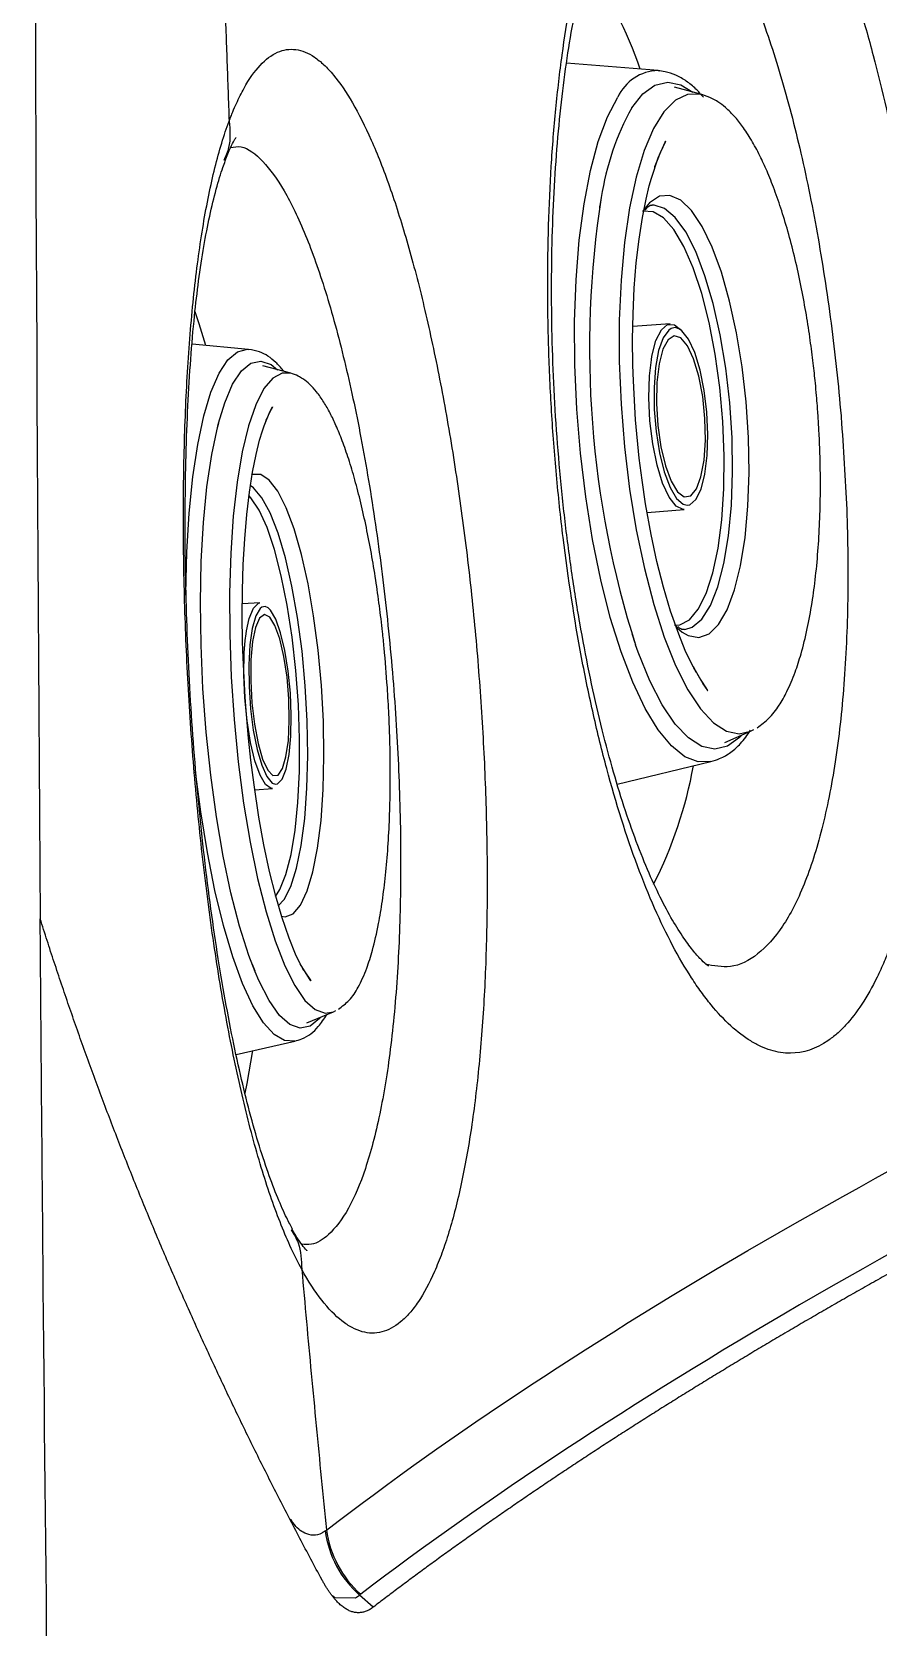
# Model space of a CAD drawing. Extents: x 527 to 611, y 788 to 934.
# Drawn here: x 532.379 to 534.47, y 839.671 to 843.614 of the extents above; entities that cross this region are included whole.
import ezdxf

# ---------------------------------------------------------------- set-up
doc = ezdxf.new("R2010")
doc.units = 0
doc.header["$MEASUREMENT"] = 0
doc.layers.add('1', color=4, linetype='Continuous')
doc.layers.add('GEOMETRY', color=4, linetype='Continuous', lineweight=25)

# ---------------------------------------------------------------- blocks, each defined once
blk = doc.blocks.new('2026_FLASH')
at = {"layer": 'GEOMETRY'}
for p, q in [((6.8466, 40.2043), (6.6205, 40.2231)), ((6.8466, 40.2043), (6.85, 40.2039)), ((6.9548, 40.1451), (6.8875, 40.1632)), ((6.7064, 39.891), (6.7035, 39.875)), ((6.821, 39.8727), (6.8083, 39.856)), ((6.8332, 39.8722), (6.8311, 39.8721)), ((6.8762, 39.5784), (6.7844, 39.5723)), ((5.8346, 39.5153), (5.6951, 39.5279)), ((5.939, 39.4562), (5.8703, 39.4749)), ((6.8301, 39.4898), (6.8316, 39.4982)), ((5.7603, 39.3328), (5.7579, 39.3234)), ((6.8196, 39.1118), (6.9113, 39.1196)), ((5.8628, 38.8892), (5.8194, 38.8866)), ((7.0114, 38.5434), (7.0752, 38.5715)), ((7.0752, 38.5715), (7.0833, 38.5758)), ((6.7458, 38.441), (6.9772, 38.4966)), ((5.8501, 38.4267), (5.8935, 38.43)), ((5.9789, 37.8504), (6.0444, 37.8781)), ((6.0444, 37.8781), (6.0506, 37.8813)), ((5.804, 37.7728), (5.9488, 37.8057)), ((6.1426, 36.4063), (6.1089, 36.4362))]:
    blk.add_line(p, q, dxfattribs=at)
at = {"layer": 'GEOMETRY', "flags": 128}
for points in [[(6.9548, 40.1451), (6.9505, 40.1461), (6.9193, 40.1457), (6.8893, 40.1312), (6.8611, 40.1029), (6.8353, 40.0612), (6.8122, 40.007), (6.7924, 39.9412), (6.776, 39.8649), (6.7635, 39.7796), (6.7551, 39.6867), (6.7508, 39.5879), (6.7509, 39.485), (6.7552, 39.3798), (6.7638, 39.2742), (6.7764, 39.1701), (6.7928, 39.0692), (6.8128, 38.9735), (6.8359, 38.8847), (6.8618, 38.8042), (6.89, 38.7336), (6.92, 38.6741), (6.9513, 38.6268), (6.9833, 38.5926), (7.0154, 38.5719), (7.0471, 38.5653), (7.0752, 38.5715)], [(6.7815, 40.1125), (6.8092, 40.1474), (6.839, 40.1687), (6.8704, 40.176), (6.9027, 40.1692), (6.9322, 40.1512)], [(6.9772, 38.4966), (6.9461, 38.4957), (6.913, 38.5086), (6.8796, 38.5353), (6.8467, 38.5753), (6.8146, 38.6281), (6.7839, 38.6927), (6.7551, 38.768), (6.7286, 38.853), (6.705, 38.9461), (6.6846, 39.0458), (6.6678, 39.1505), (6.6547, 39.2584), (6.6457, 39.3679), (6.6408, 39.4771), (6.6402, 39.5841), (6.6439, 39.6873), (6.6518, 39.785), (6.6637, 39.8755), (6.6796, 39.9574), (6.699, 40.0293), (6.7218, 40.09), (6.7474, 40.1386)], [(6.7912, 39.3412), (6.7856, 39.4377), (6.7844, 39.4767), (6.7838, 39.54), (6.7849, 39.603), (6.7879, 39.667), (6.7928, 39.7292), (6.7996, 39.7878), (6.8079, 39.8411), (6.817, 39.8869), (6.8248, 39.9194), (6.8301, 39.9385), (6.8469, 39.9886), (6.8608, 40.0205), (6.8644, 40.0277), (6.8655, 40.0298), (6.8656, 40.0299), (6.8656, 40.0299), (6.8656, 40.0299), (6.8656, 40.0299), (6.8656, 40.0299), (6.8656, 40.0299), (6.8656, 40.0299), (6.8656, 40.0299), (6.8656, 40.0299), (6.8656, 40.0299), (6.8655, 40.0299), (6.8652, 40.0293), (6.852, 40.0012), (6.8405, 39.9715), (6.839, 39.9672), (6.8385, 39.9658), (6.8385, 39.9657), (6.8385, 39.9656), (6.8385, 39.9656), (6.8385, 39.9656), (6.8385, 39.9656), (6.8385, 39.9656), (6.8385, 39.9656), (6.8385, 39.9656), (6.8385, 39.9656), (6.8385, 39.9658), (6.839, 39.9671), (6.8425, 39.977), (6.844, 39.9811), (6.8441, 39.9812), (6.8441, 39.9812)], [(7.07, 39.2973), (7.0643, 39.3853), (7.0544, 39.4724), (7.0407, 39.5563), (7.0235, 39.6349), (7.0032, 39.7061), (6.9803, 39.7681), (6.9556, 39.8193), (6.9295, 39.8583), (6.9028, 39.8841), (6.8761, 39.8961), (6.8502, 39.8939), (6.8257, 39.8777), (6.821, 39.8727)], [(7.0294, 39.2968), (7.0237, 39.3835), (7.0139, 39.4692), (7.0001, 39.5516), (6.9828, 39.6284), (6.9625, 39.6975), (6.9397, 39.7571), (6.9151, 39.8055), (6.8892, 39.8414), (6.8628, 39.8639), (6.8367, 39.8722), (6.8332, 39.8722)], [(6.8875, 38.8338), (6.9, 38.8348), (6.9239, 38.8472), (6.9459, 38.8732), (6.9654, 38.9121), (6.9819, 38.9629), (6.9949, 39.0241), (7.0041, 39.0941), (7.0092, 39.1709), (7.0101, 39.2526), (7.0068, 39.3367), (6.9993, 39.4212), (6.9878, 39.5036), (6.9727, 39.5816), (6.9544, 39.6533), (6.9333, 39.7166), (6.9101, 39.7698), (6.8854, 39.8114), (6.8599, 39.8403), (6.8342, 39.8557), (6.8092, 39.8573)], [(5.729, 39.5248), (5.7123, 39.5785), (5.7024, 39.6079)], [(6.8316, 39.4982), (6.8415, 39.5369), (6.8547, 39.5637), (6.8703, 39.5771), (6.8874, 39.5762), (6.9026, 39.5637)], [(6.8788, 39.5671), (6.873, 39.5632), (6.8591, 39.5438), (6.848, 39.5122), (6.8404, 39.4704), (6.8366, 39.421), (6.8371, 39.3671), (6.8417, 39.3122), (6.8501, 39.2596), (6.8619, 39.2126), (6.8763, 39.1743), (6.8923, 39.147), (6.909, 39.1325), (6.9182, 39.1302)], [(6.8491, 39.4794), (6.8436, 39.4337), (6.8426, 39.3818), (6.8459, 39.3275), (6.8536, 39.2748), (6.8649, 39.2277), (6.879, 39.1897), (6.8949, 39.1635), (6.9115, 39.1511), (6.9273, 39.1535), (6.9414, 39.1704), (6.9527, 39.2007), (6.9603, 39.2419), (6.9636, 39.2912), (6.9624, 39.3448), (6.9569, 39.3988), (6.9473, 39.4492), (6.9345, 39.4921), (6.9193, 39.5245), (6.9029, 39.544), (6.8866, 39.549), (6.8714, 39.5393), (6.8586, 39.5155), (6.8491, 39.4794)], [(6.9005, 39.5652), (6.8888, 39.5692), (6.8788, 39.5671)], [(6.9624, 39.2071), (6.9681, 39.253), (6.9698, 39.3051), (6.9672, 39.3599), (6.9607, 39.4141), (6.9505, 39.4643), (6.9373, 39.5073), (6.922, 39.5403), (6.9055, 39.5614), (6.9005, 39.5652)], [(5.7618, 39.4562), (5.7838, 39.4897), (5.8075, 39.5095), (5.8324, 39.5155), (5.8346, 39.5153)], [(5.7953, 39.4295), (5.817, 39.4624), (5.8403, 39.4815), (5.8649, 39.4866), (5.8903, 39.4776), (5.9061, 39.4652)], [(6.9113, 39.1196), (6.9085, 39.1196), (6.8911, 39.1277), (6.8738, 39.1498), (6.8578, 39.1843), (6.844, 39.2293), (6.8334, 39.2817), (6.8265, 39.3384), (6.8239, 39.3957), (6.8256, 39.4501), (6.8301, 39.4898)], [(5.6796, 38.9076), (5.6796, 38.9117), (5.6821, 39.0141), (5.688, 39.1108), (5.697, 39.2001), (5.7092, 39.2805), (5.7242, 39.3507), (5.7418, 39.4096), (5.7618, 39.4562)], [(5.7603, 39.3328), (5.7757, 39.3836), (5.7953, 39.4295)], [(5.939, 39.4562), (5.918, 39.4569), (5.8945, 39.4445), (5.8725, 39.4183), (5.8524, 39.3786), (5.8344, 39.3263), (5.8191, 39.2621), (5.8065, 39.1873), (5.797, 39.1033), (5.7907, 39.0114), (5.7877, 38.9133), (5.7882, 38.8109), (5.792, 38.7059), (5.7991, 38.6001), (5.8093, 38.4956), (5.8226, 38.3941), (5.8386, 38.2974), (5.8571, 38.2073), (5.8778, 38.1254), (5.9002, 38.0532), (5.924, 37.9919), (5.9488, 37.9426), (5.974, 37.9063), (5.9993, 37.8835), (6.0242, 37.8747), (6.0444, 37.8781)], [(5.8263, 38.6561), (5.8213, 38.7529), (5.8201, 38.7923), (5.8192, 38.8559), (5.8196, 38.9193), (5.8216, 38.9839), (5.8251, 39.047), (5.8303, 39.1069), (5.8368, 39.1623), (5.8446, 39.2121), (5.8531, 39.2553), (5.8619, 39.2906), (5.869, 39.3142), (5.873, 39.3261), (5.8874, 39.3606), (5.8924, 39.3703), (5.8937, 39.3725), (5.8941, 39.3731), (5.8941, 39.3732), (5.8941, 39.3732), (5.8941, 39.3732), (5.8941, 39.3732), (5.8941, 39.3732), (5.8941, 39.3732), (5.8941, 39.3732), (5.8941, 39.3732), (5.8941, 39.3732), (5.8941, 39.3732), (5.8941, 39.3732), (5.8941, 39.3731), (5.8939, 39.3728), (5.8866, 39.359), (5.8775, 39.3384), (5.8771, 39.3375), (5.877, 39.3372), (5.877, 39.3371), (5.877, 39.337), (5.877, 39.337), (5.877, 39.337), (5.8769, 39.337), (5.8769, 39.337), (5.8769, 39.337), (5.8769, 39.337), (5.877, 39.3371), (5.8771, 39.3374), (5.8783, 39.3404), (5.8801, 39.3446), (5.8801, 39.3446)], [(5.8509, 37.9767), (5.8357, 38.0168), (5.8126, 38.0894), (5.7913, 38.1718), (5.7721, 38.2625), (5.7553, 38.3601), (5.7412, 38.4629), (5.7301, 38.5691), (5.7221, 38.6769), (5.7174, 38.7844), (5.716, 38.8898), (5.718, 38.9913), (5.7234, 39.0872), (5.732, 39.1758), (5.7437, 39.2556), (5.7584, 39.3253), (5.7603, 39.3328)], [(6.9329, 38.7312), (6.9329, 38.7312), (6.9329, 38.7312), (6.9329, 38.7312), (6.9329, 38.7312), (6.9329, 38.7312), (6.9329, 38.7312), (6.9329, 38.7312), (6.9329, 38.7311), (6.933, 38.731), (6.9332, 38.7306), (6.9346, 38.728), (6.9519, 38.6977), (6.9644, 38.6788), (6.9689, 38.6725), (6.9695, 38.6718), (6.9695, 38.6718), (6.9695, 38.6718), (6.9695, 38.6718), (6.9695, 38.6718), (6.9695, 38.6718), (6.9695, 38.6718), (6.9695, 38.6718), (6.9695, 38.6718), (6.9695, 38.6718), (6.9695, 38.6718), (6.9694, 38.6718), (6.9692, 38.6722), (6.9578, 38.6886), (6.9298, 38.7375), (6.9139, 38.7713), (6.8976, 38.8112), (6.8775, 38.8684), (6.86, 38.9273), (6.8437, 38.991), (6.8293, 39.0581), (6.8157, 39.1338), (6.807, 39.1917), (6.8002, 39.2463), (6.7912, 39.3412)], [(6.9063, 38.8166), (6.921, 38.808), (6.9473, 38.803), (6.9726, 38.8123), (6.9961, 38.8354), (7.0173, 38.8719), (7.0355, 38.9208), (7.0504, 38.9807), (7.0616, 39.0503), (7.0686, 39.1276), (7.0715, 39.2106), (7.07, 39.2973)], [(6.9124, 38.8226), (6.931, 38.8284), (6.9545, 38.8485), (6.9758, 38.8823), (6.9942, 38.9287), (7.0093, 38.9865), (7.0206, 39.0542), (7.0278, 39.1299), (7.0308, 39.2115), (7.0294, 39.2968)], [(6.0195, 38.5965), (6.0147, 38.6845), (6.0066, 38.7719), (5.9955, 38.8564), (5.9817, 38.9359), (5.9655, 39.0082), (5.9473, 39.0714), (5.9277, 39.1241), (5.907, 39.1647), (5.886, 39.1923), (5.865, 39.2061), (5.8446, 39.2057), (5.8419, 39.2046)], [(6.9182, 39.1302), (6.9254, 39.1315), (6.9403, 39.1444), (6.9529, 39.1701), (6.9624, 39.2071)], [(5.9014, 38.1634), (5.9117, 38.1799), (5.9269, 38.2173), (5.9397, 38.2666), (5.9497, 38.3266), (5.9567, 38.3957), (5.9604, 38.4718), (5.9608, 38.553), (5.9578, 38.6371), (5.9516, 38.7216), (5.9423, 38.8044), (5.9302, 38.8832), (5.9155, 38.9558), (5.8988, 39.0203), (5.8804, 39.0748), (5.8608, 39.118), (5.8406, 39.1486), (5.8351, 39.1545)], [(5.9797, 38.5968), (5.9749, 38.6834), (5.9668, 38.7695), (5.9557, 38.8524), (5.9419, 38.9301), (5.9257, 39.0003), (5.9075, 39.0612), (5.888, 39.1111), (5.8675, 39.1487), (5.8468, 39.1728), (5.8386, 39.1785)], [(5.8299, 38.8199), (5.8364, 38.8502), (5.8467, 38.876), (5.8589, 38.8883), (5.8628, 38.8892)], [(5.8677, 38.8782), (5.8633, 38.8748), (5.8525, 38.8565), (5.8438, 38.8258), (5.838, 38.7847), (5.8352, 38.7358), (5.8358, 38.6821), (5.8396, 38.6271), (5.8464, 38.5741), (5.8558, 38.5266), (5.8673, 38.4874), (5.88, 38.4592), (5.8932, 38.4435), (5.9013, 38.4406)], [(5.8831, 38.8763), (5.8757, 38.8797), (5.8677, 38.8782)], [(5.8448, 38.793), (5.8407, 38.7479), (5.84, 38.6963), (5.8429, 38.642), (5.8491, 38.5891), (5.8581, 38.5414), (5.8694, 38.5025), (5.882, 38.4754), (5.895, 38.4619), (5.9075, 38.4632), (5.9185, 38.479), (5.9272, 38.5083), (5.933, 38.5489), (5.9354, 38.5977), (5.9343, 38.6512), (5.9298, 38.7053), (5.9221, 38.7561), (5.9118, 38.7998), (5.8998, 38.8331), (5.8869, 38.8536), (5.874, 38.8597), (5.8621, 38.8511), (5.8522, 38.8283), (5.8448, 38.793)], [(5.9348, 38.5141), (5.9391, 38.5594), (5.9403, 38.6111), (5.9381, 38.6659), (5.9327, 38.7203), (5.9245, 38.7709), (5.914, 38.8146), (5.9018, 38.8486), (5.8888, 38.8708), (5.8831, 38.8763)], [(5.8267, 38.7961), (5.8288, 38.8124), (5.8299, 38.8199)], [(6.8893, 38.8319), (6.8942, 38.8269), (6.9063, 38.8166)], [(5.8935, 38.43), (5.8906, 38.4301), (5.8769, 38.4395), (5.8632, 38.4626), (5.8505, 38.4981), (5.8395, 38.5438), (5.831, 38.5968), (5.8254, 38.6537), (5.8231, 38.7109), (5.8242, 38.765), (5.8267, 38.7961)], [(7.0537, 38.5621), (7.0479, 38.556), (7.0181, 38.5347), (6.9867, 38.5274), (6.9544, 38.5341), (6.9216, 38.5549), (6.889, 38.5893), (6.857, 38.6368), (6.8263, 38.6964), (6.7973, 38.7673), (6.791, 38.7849)], [(5.9712, 37.9809), (5.9712, 37.9809), (5.9712, 37.981), (5.971, 37.9813), (5.9691, 37.9845), (5.9671, 37.988), (5.9671, 37.988), (5.9671, 37.988), (5.9671, 37.988), (5.9671, 37.988), (5.9671, 37.988), (5.9671, 37.988), (5.9671, 37.988), (5.9671, 37.9879), (5.9672, 37.9879), (5.9673, 37.9877), (5.9678, 37.9868), (5.9724, 37.9789), (5.9876, 37.9561), (5.9889, 37.9545), (5.9889, 37.9545), (5.9889, 37.9544), (5.9889, 37.9544), (5.9889, 37.9544), (5.9889, 37.9544), (5.9889, 37.9544), (5.9889, 37.9544), (5.9889, 37.9544), (5.9889, 37.9544), (5.9889, 37.9544), (5.9889, 37.9544), (5.9889, 37.9545), (5.9888, 37.9546), (5.9854, 37.9591), (5.9626, 37.9966), (5.951, 38.0206), (5.9347, 38.0603), (5.9168, 38.1125), (5.9018, 38.164), (5.8868, 38.2244), (5.8727, 38.2904), (5.8602, 38.3595), (5.8482, 38.4389), (5.8406, 38.4998), (5.8348, 38.5541), (5.8287, 38.6229), (5.8263, 38.6561)], [(5.9077, 38.1397), (5.9225, 38.1557), (5.9391, 38.1878), (5.9534, 38.2328), (5.965, 38.2893), (5.9737, 38.3559), (5.9791, 38.4307), (5.9811, 38.5117), (5.9797, 38.5968)], [(5.9162, 38.1142), (5.9249, 38.113), (5.9447, 38.1205), (5.9631, 38.1419), (5.9796, 38.1767), (5.9938, 38.2241), (6.0053, 38.2827), (6.0138, 38.3512), (6.019, 38.4276), (6.021, 38.5101), (6.0195, 38.5965)], [(5.9013, 38.4406), (5.906, 38.4415), (5.9177, 38.4532), (5.9275, 38.4779), (5.9348, 38.5141)], [(5.9488, 37.8057), (5.9239, 37.8069), (5.8978, 37.822), (5.8715, 37.8509), (5.8455, 37.893), (5.8201, 37.9478), (5.7957, 38.0142), (5.7728, 38.0913), (5.7517, 38.1777), (5.7329, 38.272), (5.7165, 38.3726), (5.7036, 38.4712)], [(6.0131, 37.8649), (6.0103, 37.8615), (5.987, 37.8424), (5.9624, 37.8373), (5.9369, 37.8463), (5.9111, 37.8692), (5.8853, 37.9058), (5.8601, 37.9552), (5.8509, 37.9767)], [(5.826, 37.6768), (5.8311, 37.701), (5.8454, 37.7822)], [(6.0418, 36.4352), (6.0475, 36.4301), (6.0987, 36.4297), (6.1089, 36.4362), (6.1089, 36.4362), (6.1089, 36.4362)]]:
    blk.add_lwpolyline(points, dxfattribs=at)
at = {"layer": 'GEOMETRY'}
for centre, radius, start, end in [((5.8036, 39.8683), 1.0549, 18.7794, 34.8767), ((6.8477, 40.0949), 0.1094, 90.6035, 156.4369), ((7.3688, 39.7898), 0.6701, 151.2152, 171.3071), ((9.0894, 39.517), 2.4122, 171.0783, 197.6687), ((5.8924, 38.6732), 1.0583, 333.0361, 349.8235), ((6.2797, 36.6296), 0.258, 187.7678, 228.5377)]:
    blk.add_arc(centre, radius, start, end, dxfattribs=at)
blk.add_open_spline([(5.3199, 46.3119), (5.2993, 43.5774), (5.2993, 40.8426), (5.3199, 38.1081)], degree=3, dxfattribs=at)
for points, knots in [([(5.7867, 44.3405), (5.7849, 44.2915), (5.7812, 44.1936), (5.7762, 44.0467), (5.7716, 43.8997), (5.7674, 43.7528), (5.7636, 43.6059), (5.7601, 43.4589), (5.757, 43.312), (5.7543, 43.1651), (5.752, 43.0181), (5.7501, 42.8712), (5.7486, 42.7243), (5.7474, 42.5773), (5.7467, 42.4304), (5.7463, 42.2835), (5.7463, 42.1365), (5.7467, 41.9896), (5.7474, 41.8426), (5.7486, 41.6957), (5.7501, 41.5488), (5.752, 41.4018), (5.7543, 41.2549), (5.757, 41.108), (5.7601, 40.961), (5.7636, 40.8141), (5.7674, 40.6672), (5.7716, 40.5202), (5.7762, 40.3733), (5.7812, 40.2264), (5.7849, 40.1284), (5.7867, 40.0795)], [0, 0, 0, 0, 0.034496, 0.068989, 0.10348, 0.137968, 0.172454, 0.206938, 0.241421, 0.275901, 0.310381, 0.344859, 0.379336, 0.413812, 0.448288, 0.482764, 0.517239, 0.551715, 0.586191, 0.620667, 0.655144, 0.689622, 0.724101, 0.758582, 0.793064, 0.827548, 0.862033, 0.896521, 0.931011, 0.965504, 1, 1, 1, 1]), ([(7.5227, 39.3619), (7.5142, 39.4666), (7.503, 39.5696), (7.4824, 39.7215), (7.4748, 39.7717), (7.4585, 39.8712), (7.4496, 39.9207), (7.4216, 40.0648), (7.4009, 40.1559), (7.3725, 40.2636), (7.3667, 40.2848), (7.3548, 40.3267), (7.3487, 40.3473), (7.3301, 40.408), (7.3174, 40.4465), (7.2783, 40.5563), (7.251, 40.622), (7.2151, 40.6945), (7.2078, 40.7085), (7.1932, 40.7354), (7.1858, 40.7483), (7.1637, 40.785), (7.1488, 40.8072), (7.1189, 40.8468), (7.1038, 40.8643), (7.0809, 40.887), (7.0733, 40.8939), (7.0579, 40.9067), (7.0502, 40.9124), (7.0117, 40.938), (6.9814, 40.9481), (6.9365, 40.9483), (6.9217, 40.9458), (6.8996, 40.9382), (6.8923, 40.935), (6.8778, 40.9273), (6.8706, 40.9229), (6.8353, 40.8976), (6.8084, 40.8676), (6.7765, 40.8179), (6.7702, 40.8074), (6.7577, 40.785), (6.7516, 40.7732), (6.7338, 40.7363), (6.7224, 40.7096), (6.6899, 40.6233), (6.6704, 40.5577), (6.6445, 40.4465), (6.6365, 40.4077), (6.622, 40.3275), (6.6154, 40.286), (6.6037, 40.1999), (6.5985, 40.1555), (6.5895, 40.0636), (6.5857, 40.0159), (6.5767, 39.8717), (6.5738, 39.7731), (6.574, 39.6213), (6.5748, 39.5702), (6.5772, 39.4924), (6.5782, 39.4663), (6.5806, 39.4139), (6.582, 39.3878), (6.5868, 39.3094), (6.5908, 39.2572), (6.5979, 39.179), (6.6005, 39.153), (6.6059, 39.1015), (6.6089, 39.0759), (6.6244, 38.9488), (6.6396, 38.8499), (6.6667, 38.7057), (6.6766, 38.6582), (6.6973, 38.5664), (6.7083, 38.522), (6.7428, 38.3931), (6.7681, 38.313), (6.8233, 38.1649), (6.8523, 38.0994), (6.8978, 38.0134), (6.9133, 37.9868), (6.9371, 37.95), (6.9451, 37.9382), (6.9613, 37.9159), (6.9694, 37.9054), (7.0099, 37.8558), (7.0427, 37.826), (7.0838, 37.8008), (7.092, 37.7964), (7.1085, 37.7888), (7.1168, 37.7856), (7.1414, 37.778), (7.1576, 37.7756), (7.2055, 37.7758), (7.2365, 37.786), (7.2738, 37.8116), (7.2813, 37.8174), (7.2958, 37.8301), (7.303, 37.8371), (7.324, 37.8598), (7.351, 37.8948), (7.376, 37.9391), (7.3939, 37.9758), (7.3998, 37.9887), (7.4112, 38.0156), (7.4168, 38.0296), (7.4437, 38.1022), (7.4624, 38.1678), (7.4862, 38.2776), (7.4934, 38.3161), (7.5032, 38.3767), (7.5063, 38.3973), (7.512, 38.4392), (7.5147, 38.4604), (7.527, 38.5681), (7.5338, 38.6591), (7.5383, 38.7791), (7.5391, 38.8034), (7.5401, 38.8526), (7.5405, 38.8775), (7.5409, 38.9521), (7.5404, 39.0023), (7.5366, 39.1543), (7.5311, 39.2572), (7.5227, 39.3619)], [0, 0, 0, 0, 0.03125, 0.03125, 0.046875, 0.046875, 0.0625, 0.0625, 0.09375, 0.09375, 0.101563, 0.101563, 0.109375, 0.109375, 0.125, 0.125, 0.15625, 0.15625, 0.164063, 0.164063, 0.171875, 0.171875, 0.1875, 0.1875, 0.203125, 0.203125, 0.210938, 0.210938, 0.21875, 0.21875, 0.25, 0.25, 0.265625, 0.265625, 0.273438, 0.273438, 0.28125, 0.28125, 0.3125, 0.3125, 0.320313, 0.320313, 0.328125, 0.328125, 0.34375, 0.34375, 0.375, 0.375, 0.390625, 0.390625, 0.40625, 0.40625, 0.421875, 0.421875, 0.4375, 0.4375, 0.46875, 0.46875, 0.484375, 0.484375, 0.492188, 0.492188, 0.5, 0.5, 0.515625, 0.515625, 0.523438, 0.523438, 0.53125, 0.53125, 0.5625, 0.5625, 0.578125, 0.578125, 0.59375, 0.59375, 0.625, 0.625, 0.65625, 0.65625, 0.671875, 0.671875, 0.679688, 0.679688, 0.6875, 0.6875, 0.71875, 0.71875, 0.726563, 0.726563, 0.734375, 0.734375, 0.75, 0.75, 0.78125, 0.78125, 0.789063, 0.789063, 0.796875, 0.796875, 0.8125, 0.828125, 0.828125, 0.835938, 0.835938, 0.84375, 0.84375, 0.875, 0.875, 0.890625, 0.890625, 0.898438, 0.898438, 0.90625, 0.90625, 0.9375, 0.9375, 0.945313, 0.945313, 0.953125, 0.953125, 0.96875, 0.96875, 1, 1, 1, 1]), ([(6.972, 37.9906), (6.9711, 37.9911), (6.9693, 37.9922), (6.9551, 38.0042), (6.9352, 38.026), (6.9104, 38.059), (6.8821, 38.1037), (6.8517, 38.1604), (6.8202, 38.2288), (6.7888, 38.3079), (6.7582, 38.397), (6.729, 38.4951), (6.7014, 38.6022), (6.6758, 38.7173), (6.6527, 38.8392), (6.6325, 38.9666), (6.6154, 39.0978), (6.6019, 39.2314), (6.5919, 39.3655), (6.5857, 39.4991), (6.583, 39.6312), (6.5839, 39.7614), (6.5883, 39.8884), (6.5962, 40.0108), (6.6074, 40.1272), (6.6215, 40.2359), (6.6384, 40.3357), (6.6573, 40.4247), (6.6778, 40.5022), (6.6991, 40.5681), (6.7206, 40.6221), (6.7409, 40.6633), (6.7579, 40.691), (6.7702, 40.706), (6.7714, 40.707), (6.772, 40.7075)], [0, 0, 0, 0, 0.024818, 0.050447, 0.076638, 0.10385, 0.13216, 0.161447, 0.191503, 0.222103, 0.252703, 0.283734, 0.315394, 0.347568, 0.38013, 0.412951, 0.445906, 0.478858, 0.511712, 0.544272, 0.576789, 0.609469, 0.642246, 0.675002, 0.707619, 0.739979, 0.771961, 0.803446, 0.833757, 0.863852, 0.893506, 0.922456, 0.950446, 0.97732, 1, 1, 1, 1]), ([(6.7598, 40.6993), (6.7614, 40.7006), (6.7837, 40.7175), (6.83, 40.7138), (6.8967, 40.6861), (6.9636, 40.6158), (7.0287, 40.5115), (7.0903, 40.3735), (7.1472, 40.207), (7.1978, 40.0157), (7.2411, 39.8054), (7.2756, 39.5816), (7.2923, 39.4265), (7.2989, 39.3485), (7.299, 39.3474)], [0, 0, 0, 0, 0.007956, 0.106542, 0.205129, 0.303814, 0.402502, 0.501469, 0.600438, 0.69972, 0.799003, 0.898789, 0.998573, 1, 1, 1, 1]), ([(5.7867, 40.0794), (5.7874, 40.0814), (5.7881, 40.0833), (5.7896, 40.0872), (5.7919, 40.0929), (5.7971, 40.1059), (5.8016, 40.1164), (5.8108, 40.1367), (5.8171, 40.1492), (5.8363, 40.1836), (5.8496, 40.2025), (5.8771, 40.2322), (5.8914, 40.2431), (5.921, 40.2562), (5.9361, 40.2584), (5.9665, 40.2544), (5.9819, 40.2481), (6.0052, 40.2324), (6.0131, 40.2261), (6.0289, 40.2112), (6.0368, 40.2027), (6.0605, 40.1743), (6.0761, 40.1514), (6.1072, 40.0978), (6.1226, 40.0672), (6.1455, 40.0153), (6.1532, 39.9969), (6.1682, 39.9586), (6.1757, 39.9386), (6.1976, 39.8763), (6.2118, 39.8317), (6.2325, 39.7601), (6.2393, 39.7355), (6.2527, 39.6846), (6.2593, 39.6584), (6.2787, 39.5774), (6.291, 39.5214), (6.3141, 39.4054), (6.325, 39.3454), (6.3404, 39.2525), (6.3453, 39.221), (6.3548, 39.157), (6.3594, 39.1246), (6.3724, 39.0271), (6.3802, 38.9615), (6.394, 38.829), (6.4, 38.7622), (6.4076, 38.6609), (6.4099, 38.6269), (6.414, 38.5594), (6.4158, 38.5259), (6.4204, 38.4258), (6.4225, 38.3599), (6.424, 38.2623), (6.4243, 38.23), (6.4243, 38.1657), (6.424, 38.1337), (6.4224, 38.0387), (6.4202, 37.9776), (6.4138, 37.8597), (6.4096, 37.8029), (6.4016, 37.7208), (6.3987, 37.694), (6.3923, 37.6415), (6.3889, 37.6159), (6.3778, 37.5418), (6.3695, 37.4957), (6.3511, 37.4099), (6.3409, 37.3702), (6.3243, 37.3156), (6.3185, 37.2981), (6.3065, 37.2655), (6.3004, 37.2501), (6.2815, 37.2071), (6.2682, 37.1824), (6.2473, 37.1513), (6.2402, 37.1419), (6.2256, 37.1252), (6.2181, 37.1178), (6.1953, 37.0989), (6.1797, 37.0906), (6.1481, 37.0826), (6.1319, 37.0828), (6.1073, 37.0896), (6.099, 37.0929), (6.0822, 37.1018), (6.0739, 37.1073), (6.0488, 37.1269), (6.0322, 37.144), (5.9991, 37.1865), (5.9826, 37.2118), (5.9662, 37.2413)], [0, 0, 0, 0, 0.001953, 0.001953, 0.003906, 0.007812, 0.015625, 0.015625, 0.03125, 0.03125, 0.0625, 0.0625, 0.09375, 0.09375, 0.125, 0.125, 0.15625, 0.15625, 0.171875, 0.171875, 0.1875, 0.1875, 0.21875, 0.21875, 0.25, 0.25, 0.265625, 0.265625, 0.28125, 0.28125, 0.3125, 0.3125, 0.328125, 0.328125, 0.34375, 0.34375, 0.375, 0.375, 0.40625, 0.40625, 0.421875, 0.421875, 0.4375, 0.4375, 0.46875, 0.46875, 0.5, 0.5, 0.515625, 0.515625, 0.53125, 0.53125, 0.5625, 0.5625, 0.578125, 0.578125, 0.59375, 0.59375, 0.625, 0.625, 0.65625, 0.65625, 0.671875, 0.671875, 0.6875, 0.6875, 0.71875, 0.71875, 0.75, 0.75, 0.765625, 0.765625, 0.78125, 0.78125, 0.8125, 0.8125, 0.828125, 0.828125, 0.84375, 0.84375, 0.875, 0.875, 0.90625, 0.90625, 0.921875, 0.921875, 0.9375, 0.9375, 0.96875, 0.96875, 1, 1, 1, 1]), ([(6.9585, 40.1387), (6.9524, 40.1457), (6.939, 40.161), (6.9167, 40.179), (6.8921, 40.1932), (6.8683, 40.2016), (6.8524, 40.2035), (6.8466, 40.2043)], [0, 0, 0, 0, 0.197676, 0.433703, 0.667443, 0.878456, 1, 1, 1, 1]), ([(7.2403, 39.3755), (7.2396, 39.3842), (7.2381, 39.403), (7.2348, 39.4382), (7.2299, 39.4838), (7.2226, 39.5402), (7.2131, 39.602), (7.2013, 39.6664), (7.1875, 39.7307), (7.1718, 39.7928), (7.1548, 39.851), (7.1368, 39.9039), (7.1188, 39.9497), (7.1, 39.9912), (7.0799, 40.0292), (7.059, 40.0621), (7.0365, 40.091), (7.0154, 40.1121), (6.9975, 40.1255), (6.9764, 40.1379), (6.9635, 40.1422), (6.9548, 40.1451)], [0, 0, 0, 0, 0.02273, 0.049714, 0.093086, 0.144038, 0.201297, 0.262289, 0.325478, 0.389641, 0.453743, 0.516685, 0.576834, 0.630797, 0.692083, 0.755236, 0.809905, 0.87405, 0.919979, 0.946544, 1, 1, 1, 1]), ([(5.9662, 37.2414), (5.9485, 37.2738), (5.9316, 37.3103), (5.8993, 37.3914), (5.8838, 37.4358), (5.8615, 37.5084), (5.8542, 37.5336), (5.8399, 37.5861), (5.8329, 37.6134), (5.8125, 37.6973), (5.7998, 37.7559), (5.776, 37.8786), (5.7649, 37.9426), (5.7494, 38.0427), (5.7444, 38.0769), (5.735, 38.1455), (5.7306, 38.1802), (5.718, 38.2849), (5.7106, 38.3559), (5.7009, 38.4641), (5.6979, 38.5004), (5.6924, 38.5737), (5.6899, 38.6106), (5.6833, 38.7206), (5.6799, 38.7933), (5.6753, 38.9377), (5.674, 39.0094), (5.6737, 39.1161), (5.6738, 39.1514), (5.6747, 39.2206), (5.6754, 39.2547), (5.6783, 39.3553), (5.6813, 39.4202), (5.6874, 39.5144), (5.6897, 39.5452), (5.695, 39.6058), (5.6979, 39.6352), (5.7073, 39.7208), (5.7146, 39.7743), (5.7272, 39.8494), (5.7317, 39.8736), (5.7412, 39.9201), (5.7462, 39.9425), (5.7622, 40.0068), (5.7739, 40.0453), (5.7867, 40.0795)], [0, 0, 0, 0, 0.0625, 0.0625, 0.125, 0.125, 0.15625, 0.15625, 0.1875, 0.1875, 0.25, 0.25, 0.3125, 0.3125, 0.34375, 0.34375, 0.375, 0.375, 0.4375, 0.4375, 0.46875, 0.46875, 0.5, 0.5, 0.5625, 0.5625, 0.625, 0.625, 0.65625, 0.65625, 0.6875, 0.6875, 0.75, 0.75, 0.78125, 0.78125, 0.8125, 0.8125, 0.875, 0.875, 0.90625, 0.90625, 0.9375, 0.9375, 1, 1, 1, 1]), ([(5.7867, 40.0795), (5.7886, 40.0572), (5.7916, 40.023), (5.7783, 39.9927), (5.7737, 39.9822)], [0, 0, 0, 0, 0.654816, 1, 1, 1, 1]), ([(5.7765, 39.9818), (5.7812, 39.9934), (5.79, 40.0152), (5.7993, 40.0326), (5.8046, 40.0399), (5.8036, 40.0387), (5.8034, 40.0385)], [0, 0, 0, 0, 0.342087, 0.642078, 0.924034, 1, 1, 1, 1]), ([(5.7902, 40.0145), (5.799, 40.0159), (5.8249, 40.02), (5.8697, 39.985), (5.9233, 39.9126), (5.9755, 39.8036), (6.0258, 39.6616), (6.0721, 39.4922), (6.1138, 39.2974), (6.1492, 39.0862), (6.1778, 38.8607), (6.1981, 38.6314), (6.2097, 38.4008), (6.2118, 38.1798), (6.2041, 37.9706), (6.1868, 37.7832), (6.16, 37.6192), (6.1249, 37.4864), (6.082, 37.3853), (6.0363, 37.3265), (5.9969, 37.3006), (5.974, 37.3028), (5.966, 37.3035)], [0, 0, 0, 0, 0.027532, 0.081487, 0.134004, 0.188038, 0.240654, 0.294787, 0.347505, 0.401745, 0.454514, 0.508815, 0.561529, 0.615782, 0.668322, 0.722401, 0.774737, 0.828601, 0.880846, 0.934604, 0.976986, 1, 1, 1, 1]), ([(5.9436, 37.3406), (5.9388, 37.3494), (5.9272, 37.3709), (5.9064, 37.4178), (5.8826, 37.4801), (5.8581, 37.5549), (5.8344, 37.6397), (5.8115, 37.7345), (5.7898, 37.8375), (5.7692, 37.9497), (5.7502, 38.0694), (5.733, 38.1954), (5.7178, 38.3261), (5.705, 38.4599), (5.6945, 38.595), (5.6866, 38.7299), (5.6812, 38.8636), (5.6782, 38.9959), (5.6778, 39.1265), (5.6798, 39.2539), (5.6844, 39.3762), (5.6914, 39.4916), (5.7004, 39.5946), (5.7113, 39.6881), (5.7238, 39.7706), (5.7386, 39.8469), (5.7546, 39.912), (5.7681, 39.957), (5.7753, 39.9757), (5.7773, 39.9809)], [0, 0, 0, 0, 0.023867, 0.0581, 0.093924, 0.13102, 0.169129, 0.206265, 0.244511, 0.283542, 0.323178, 0.363232, 0.403518, 0.443843, 0.484031, 0.523953, 0.563408, 0.603128, 0.643246, 0.683583, 0.723877, 0.763832, 0.803183, 0.837692, 0.875065, 0.911628, 0.949256, 0.986044, 1, 1, 1, 1]), ([(6.7035, 39.875), (6.7033, 39.8739), (6.7026, 39.8701), (6.702, 39.8665), (6.7016, 39.864)], [0, 0, 0, 0, 0.288231, 1, 1, 1, 1]), ([(6.8138, 39.8593), (6.8166, 39.8624), (6.824, 39.8707), (6.8286, 39.872), (6.831, 39.8718), (6.8318, 39.8718)], [0, 0, 0, 0, 0.287691, 0.768527, 1, 1, 1, 1]), ([(5.9214, 39.461), (5.9209, 39.4617), (5.9148, 39.4707), (5.9025, 39.4833), (5.8836, 39.4988), (5.8629, 39.5103), (5.844, 39.5136), (5.8346, 39.5153)], [0, 0, 0, 0, 0.022337, 0.28705, 0.536836, 0.770235, 1, 1, 1, 1]), ([(6.1777, 38.6796), (6.1753, 38.7123), (6.1718, 38.7584), (6.1649, 38.8255), (6.1581, 38.8819), (6.149, 38.9469), (6.1382, 39.0118), (6.1259, 39.0757), (6.1123, 39.1366), (6.0977, 39.1932), (6.0824, 39.2444), (6.0667, 39.2892), (6.0514, 39.3267), (6.0363, 39.3584), (6.0203, 39.3865), (6.0041, 39.4099), (5.9861, 39.4295), (5.9733, 39.44), (5.9548, 39.451), (5.9451, 39.4542), (5.939, 39.4562)], [0, 0, 0, 0, 0.084998, 0.11976, 0.176955, 0.235555, 0.29751, 0.360984, 0.42513, 0.489172, 0.552377, 0.613853, 0.672143, 0.72364, 0.777263, 0.835386, 0.88653, 0.936686, 0.960467, 1, 1, 1, 1]), ([(7.0917, 38.5803), (7.1017, 38.5877), (7.1229, 38.6036), (7.1445, 38.6323), (7.1667, 38.671), (7.1845, 38.7133), (7.2014, 38.7655), (7.2155, 38.8226), (7.2274, 38.8871), (7.2364, 38.9543), (7.2427, 39.024), (7.2467, 39.0975), (7.2481, 39.1667), (7.2476, 39.2255), (7.2463, 39.2686), (7.245, 39.2997), (7.2438, 39.3218), (7.2424, 39.3461), (7.2412, 39.3634), (7.2403, 39.3755)], [0, 0, 0, 0, 0.070861, 0.151102, 0.219041, 0.300284, 0.36692, 0.448982, 0.52557, 0.597293, 0.670564, 0.741822, 0.814436, 0.867692, 0.906052, 0.933429, 0.952878, 0.966663, 1, 1, 1, 1]), ([(7.299, 39.3474), (7.3043, 39.271), (7.315, 39.1183), (7.3171, 38.895), (7.3078, 38.6845), (7.2864, 38.4925), (7.2531, 38.3258), (7.2092, 38.188), (7.1554, 38.0836), (7.0937, 38.0153), (7.029, 37.9828), (6.9841, 37.9917), (6.9632, 37.9958)], [0, 0, 0, 0, 0.101592, 0.203181, 0.305137, 0.407088, 0.508387, 0.609686, 0.71047, 0.811255, 0.912041, 1, 1, 1, 1]), ([(6.7814, 38.8132), (6.7837, 38.8064), (6.7866, 38.7972), (6.7901, 38.7873), (6.791, 38.7848)], [0, 0, 0, 0, 0.747125, 1, 1, 1, 1]), ([(6.9116, 38.8229), (6.9107, 38.8228), (6.9084, 38.8225), (6.9035, 38.823), (6.8969, 38.8287), (6.8954, 38.83)], [0, 0, 0, 0, 0.3226626, 0.8502081, 1, 1, 1, 1]), ([(6.9408, 38.7166), (6.9408, 38.7166), (6.9408, 38.7166), (6.9407, 38.7168), (6.9402, 38.7178), (6.9383, 38.7212), (6.9365, 38.7246), (6.9352, 38.7269)], [0, 0, 0, 0, 0.004046, 0.015728, 0.06171, 0.354794, 1, 1, 1, 1]), ([(6.0569, 37.8845), (6.0661, 37.8914), (6.0862, 37.9066), (6.1067, 37.9387), (6.1259, 37.9809), (6.1423, 38.0332), (6.1552, 38.089), (6.1657, 38.152), (6.1735, 38.2153), (6.1794, 38.2841), (6.1833, 38.3558), (6.1851, 38.4278), (6.1851, 38.4932), (6.1839, 38.5545), (6.1817, 38.6147), (6.1791, 38.6573), (6.1777, 38.6796)], [0, 0, 0, 0, 0.072587, 0.157334, 0.250336, 0.324026, 0.416924, 0.487267, 0.559788, 0.632962, 0.705229, 0.773897, 0.838221, 0.886312, 0.940446, 1, 1, 1, 1]), ([(6.9772, 38.4966), (6.9846, 38.4988), (7.0033, 38.5043), (7.0276, 38.5193), (7.0528, 38.5417), (7.0674, 38.5625), (7.0754, 38.574)], [0, 0, 0, 0, 0.1663605, 0.4203264, 0.6803335, 1, 1, 1, 1]), ([(9.9132, 38.401), (9.8938, 38.3932), (9.8551, 38.3776), (9.7974, 38.3542), (9.74, 38.3308), (9.6829, 38.3075), (9.6261, 38.2841), (9.5697, 38.2607), (9.5136, 38.2372), (9.4579, 38.2138), (9.4024, 38.1904), (9.3473, 38.167), (9.2925, 38.1436), (9.238, 38.1201), (9.1839, 38.0967), (9.1301, 38.0732), (9.0766, 38.0498), (9.0235, 38.0264), (8.9707, 38.0029), (8.9182, 37.9794), (8.866, 37.956), (8.8141, 37.9325), (8.7626, 37.909), (8.7114, 37.8856), (8.6606, 37.8621), (8.6101, 37.8386), (8.5598, 37.8151), (8.51, 37.7917), (8.4604, 37.7682), (8.4112, 37.7447), (8.3623, 37.7212), (8.3137, 37.6977), (8.2655, 37.6742), (8.2175, 37.6507), (8.1699, 37.6272), (8.1227, 37.6037), (8.0757, 37.5802), (8.0291, 37.5567), (7.9828, 37.5332), (7.9369, 37.5097), (7.8912, 37.4862), (7.8459, 37.4627), (7.8009, 37.4392), (7.7563, 37.4157), (7.7119, 37.3922), (7.6679, 37.3686), (7.6243, 37.3451), (7.5809, 37.3216), (7.5379, 37.2981), (7.4952, 37.2746), (7.4528, 37.2511), (7.4107, 37.2276), (7.369, 37.2041), (7.3276, 37.1806), (7.2865, 37.1571), (7.2458, 37.1336), (7.2053, 37.1101), (7.1652, 37.0866), (7.1254, 37.0631), (7.086, 37.0396), (7.0469, 37.0161), (7.008, 36.9926), (6.9696, 36.9691), (6.9314, 36.9456), (6.8936, 36.9222), (6.856, 36.8987), (6.8188, 36.8752), (6.782, 36.8517), (6.7454, 36.8282), (6.7092, 36.8048), (6.6733, 36.7813), (6.6377, 36.7578), (6.6025, 36.7344), (6.5675, 36.7109), (6.5329, 36.6875), (6.4986, 36.664), (6.4646, 36.6406), (6.431, 36.6171), (6.3977, 36.5937), (6.3647, 36.5702), (6.332, 36.5468), (6.2996, 36.5234), (6.2676, 36.5), (6.2358, 36.4765), (6.2044, 36.4531), (6.1733, 36.4297), (6.1528, 36.4141), (6.1426, 36.4063)], [0, 0, 0, 0, 0.011765, 0.02353, 0.035294, 0.047059, 0.058824, 0.070588, 0.082353, 0.094118, 0.105882, 0.117647, 0.129411, 0.141176, 0.15294, 0.164705, 0.176469, 0.188234, 0.199998, 0.211763, 0.223527, 0.235292, 0.247056, 0.258821, 0.270585, 0.28235, 0.294114, 0.305879, 0.317643, 0.329408, 0.341173, 0.352937, 0.364702, 0.376466, 0.388231, 0.399995, 0.41176, 0.423525, 0.435289, 0.447054, 0.458819, 0.470583, 0.482348, 0.494113, 0.505878, 0.517642, 0.529407, 0.541172, 0.552937, 0.564701, 0.576466, 0.588231, 0.599996, 0.611761, 0.623525, 0.63529, 0.647055, 0.65882, 0.670585, 0.68235, 0.694115, 0.70588, 0.717644, 0.729409, 0.741174, 0.752939, 0.764704, 0.776469, 0.788234, 0.799999, 0.811764, 0.823529, 0.835293, 0.847058, 0.858823, 0.870588, 0.882353, 0.894118, 0.905882, 0.917647, 0.929412, 0.941177, 0.952941, 0.964706, 0.976471, 0.988235, 1, 1, 1, 1]), ([(5.3853, 32.8131), (5.3598, 34.2966), (5.3366, 36.0616), (5.322, 37.8267), (5.3199, 38.1081)], [0.0250203, 0.0250203, 0.0250203, 0.0250203, 0.25, 0.2926715, 0.2926715, 0.2926715, 0.2926715]), ([(5.6893, 37.1367), (5.6812, 37.1547), (5.6652, 37.1908), (5.6417, 37.245), (5.6185, 37.2991), (5.5958, 37.3532), (5.5734, 37.4072), (5.5515, 37.4613), (5.53, 37.5153), (5.5089, 37.5693), (5.4882, 37.6233), (5.4679, 37.6773), (5.448, 37.7312), (5.4285, 37.7851), (5.4094, 37.839), (5.3907, 37.8929), (5.3724, 37.9467), (5.3544, 38.0006), (5.3369, 38.0543), (5.3255, 38.0902), (5.3199, 38.1081)], [0, 0, 0, 0, 0.055556, 0.111111, 0.166667, 0.222222, 0.277778, 0.333333, 0.388889, 0.444444, 0.5, 0.555555, 0.611111, 0.666666, 0.722222, 0.777778, 0.833333, 0.888889, 0.944444, 1, 1, 1, 1]), ([(5.3218, 38.1006), (5.3214, 38.1022), (5.3209, 38.1045), (5.3203, 38.1069), (5.32, 38.1078), (5.3199, 38.1081), (5.3199, 38.1081)], [0, 0, 0, 0, 0.614677, 0.887434, 0.986889, 1, 1, 1, 1]), ([(6.0271, 36.597), (6.3368, 36.8345), (6.6966, 37.0725), (7.5174, 37.5482), (7.9783, 37.7859), (8.4902, 38.0227)], [0, 0, 0, 0, 0.5, 0.5, 1, 1, 1, 1]), ([(5.8433, 37.9958), (5.8454, 37.9904), (5.8478, 37.9843), (5.8506, 37.9774), (5.8509, 37.9766)], [0, 0, 0, 0, 0.888041, 1, 1, 1, 1]), ([(5.9488, 37.8057), (5.9547, 37.8074), (5.9703, 37.8118), (5.9897, 37.8239), (6.0098, 37.8426), (6.0212, 37.8607), (6.0278, 37.8711)], [0, 0, 0, 0, 0.146127, 0.384122, 0.645344, 1, 1, 1, 1]), ([(8.5809, 37.8716), (8.0691, 37.632), (7.6076, 37.3924), (6.7848, 36.9143), (6.4235, 36.6758), (6.1119, 36.4385)], [0, 0, 0, 0, 0.5, 0.5, 1, 1, 1, 1]), ([(5.9783, 37.2879), (5.9786, 37.2876), (5.9797, 37.2867), (5.9731, 37.2931), (5.9609, 37.3102), (5.9497, 37.3269), (5.9426, 37.3406), (5.9422, 37.3415)], [0, 0, 0, 0, 0.086441, 0.367385, 0.662958, 0.97658, 1, 1, 1, 1]), ([(5.9403, 37.3389), (5.9466, 37.3284), (5.9641, 37.2992), (5.9654, 37.264), (5.9662, 37.2414)], [0, 0, 0, 0, 0.359032, 1, 1, 1, 1]), ([(5.9662, 37.2413), (5.9701, 37.1984), (5.9777, 37.1124), (5.9896, 36.9836), (6.0018, 36.8547), (6.0143, 36.7258), (6.0228, 36.6399), (6.0271, 36.597)], [0, 0, 0, 0, 0.199919, 0.399877, 0.599876, 0.799916, 1, 1, 1, 1]), ([(6.0159, 36.4744), (6.0067, 36.4914), (5.9884, 36.5254), (5.9614, 36.5764), (5.9348, 36.6274), (5.9086, 36.6784), (5.8827, 36.7294), (5.8572, 36.7804), (5.8321, 36.8313), (5.8074, 36.8822), (5.783, 36.9332), (5.759, 36.9841), (5.7354, 37.035), (5.7121, 37.0858), (5.6969, 37.1197), (5.6893, 37.1367)], [0, 0, 0, 0, 0.076923, 0.153846, 0.230769, 0.307692, 0.384615, 0.461538, 0.538461, 0.615384, 0.692308, 0.769231, 0.846154, 0.923077, 1, 1, 1, 1]), ([(6.0241, 36.5947), (6.0213, 36.5928), (6.0048, 36.5815), (5.9779, 36.5836), (5.952, 36.6029), (5.9404, 36.6211), (5.9385, 36.6242)], [0, 0, 0, 0, 0.100746, 0.595422, 0.932188, 1, 1, 1, 1]), ([(6.0241, 36.5947), (6.0241, 36.5947), (6.0241, 36.5947), (6.0241, 36.5947), (6.0251, 36.5955), (6.0261, 36.5962), (6.0271, 36.597)], [0, 0, 0, 0, 0.0000035432, 0.0000035432, 0.0000035432, 0.0003622979, 0.0003622979, 0.0003622979, 0.0003622979]), ([(6.0271, 36.597), (6.0312, 36.5669), (6.0407, 36.5373), (6.0696, 36.4833), (6.089, 36.4588), (6.1119, 36.4385)], [0, 0, 0, 0, 0.5, 0.5, 1, 1, 1, 1]), ([(6.1426, 36.4063), (6.1412, 36.4053), (6.1384, 36.4032), (6.1341, 36.4005), (6.1298, 36.3982), (6.1254, 36.3963), (6.1211, 36.3948), (6.1167, 36.3937), (6.1123, 36.393), (6.1079, 36.3926), (6.1035, 36.3927), (6.0991, 36.3931), (6.0947, 36.3939), (6.0903, 36.3951), (6.0858, 36.3967), (6.0814, 36.3987), (6.0769, 36.4011), (6.0725, 36.4039), (6.0681, 36.407), (6.0637, 36.4106), (6.0592, 36.4145), (6.0548, 36.4188), (6.0504, 36.4235), (6.0461, 36.4285), (6.0417, 36.434), (6.0373, 36.4398), (6.033, 36.4459), (6.0287, 36.4525), (6.0244, 36.4594), (6.0201, 36.4667), (6.0173, 36.4718), (6.0159, 36.4744)], [0, 0, 0, 0, 0.034483, 0.068967, 0.103451, 0.137934, 0.172418, 0.206902, 0.241386, 0.275869, 0.310352, 0.344834, 0.379316, 0.413798, 0.448279, 0.482759, 0.51724, 0.551721, 0.586202, 0.620684, 0.655166, 0.689649, 0.724132, 0.758615, 0.793099, 0.827582, 0.862066, 0.896549, 0.931033, 0.965516, 1, 1, 1, 1]), ([(6.1119, 36.4385), (6.1109, 36.4378), (6.1099, 36.437), (6.1089, 36.4362), (6.1089, 36.4362), (6.1089, 36.4362), (6.1089, 36.4362)], [0, 0, 0, 0, 0.0003588383, 0.0003588383, 0.0003588383, 0.0003588983, 0.0003588983, 0.0003588983, 0.0003588983])]:
    blk.add_open_spline(points, degree=3, knots=knots, dxfattribs=at)

msp = doc.modelspace()

# ---------------------------------------------------------------- block references
at = {"layer": '1'}
msp.add_blockref('2026_FLASH', (527.0792, 803.3138), dxfattribs=at)

doc.saveas('drawing.dxf')
